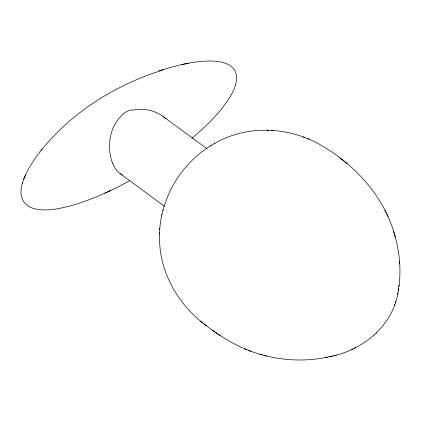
<?xml version="1.0" encoding="UTF-8"?>
<svg xmlns="http://www.w3.org/2000/svg" width="421" height="421" viewBox="0 0 421 421"><rect width="100%" height="100%" fill="white"/><g stroke="black" fill="none" stroke-linecap="round" stroke-linejoin="round"><path stroke-width="0.63" d="M211.11 145.529C177.751 165.753 156.738 205.074 159.717 244.133C161.696 275.118 178.667 304.02 202.88 323.023M159.501 233.965L159.57 232.781M159.754 229.508L159.817 228.398M398.919 286.564C401.276 269.329 399.492 251.653 394.656 234.992M398.64 288.369C394.956 324.323 363.239 350.698 329.054 356.824M399.14 285.012L398.161 291.2M397.55 294.321L397.808 293.037M161.79 215.173L161.996 214.342M162.853 210.779L163.038 210.026M38.001 154.233C28.47 167.484 7.973 198.88 32.917 208.321C45.647 211.879 59.077 208.784 71.533 205.564C91.873 199.775 111.17 190.813 129.694 180.72M22.302 183.756L22.539 182.825M395.308 302.51L395.645 301.536M394.356 305.346L394.656 304.488M25.544 174.852L23.655 179.446M38.753 154.097L40.116 151.892M41.279 150.297C71.196 112.923 113.859 85.989 159.154 71.228M39.821 151.834L41.974 149.023M374.158 335.153L374.643 334.716M376.374 333.1L376.763 332.748M191.855 138.398C206.953 125.411 221.925 111.428 231.75 93.872C235.734 86.437 239.438 76.059 233.523 68.602C227.477 61.782 217.525 61.098 208.995 61.008C192.065 61.377 175.478 65.671 159.433 70.828M123.079 114.407C109.113 125.99 106.408 147.566 112.796 163.869M214.257 143.682C246.853 124.479 289.174 126.474 321.418 145.424C356.124 165.642 385.194 197.749 395.335 237.286M210.437 145.934L214.999 143.235M351.435 349.514L352.856 348.841M354.493 348.056L355.813 347.436M104.924 193.134L110.728 190.445L109.765 190.892M158.954 70.991L162.985 69.665M160.327 70.902L162.085 70.412M333.069 355.856C310.545 361.634 286.543 361.271 264.088 355.356M334.663 355.429L336.558 354.935M131.684 110.376C142.514 107.671 154.575 110.065 163.49 116.796L207.132 148.813M325.359 357.613L327.475 357.15M188.408 63.229L181.462 64.66M266.977 130.126L268.677 130.205M271.319 130.321L273.066 130.399M200.649 321.249C218.92 336.105 239.444 348.877 262.409 354.903M259.915 354.235L266.54 356.013M303.246 136.978L304.899 137.635M307.33 138.593L308.998 139.256M244.554 348.73L246.922 349.672M248.622 350.335L250.963 351.267M122.506 174.978C118.843 173.236 116.033 170.079 114.107 166.563M212.368 330.175L215.994 332.701M216.315 332.911L219.936 335.432M119.985 173.473L164.553 206.385M347.046 163.58L339.794 157.891M204.117 323.981L206.353 325.754M163.49 116.796L165.827 118.796M386.767 214.089L387.852 216.368M384.936 210.268L386.041 212.594M393.503 231.082L394.198 233.445M399.54 261.525L399.718 263.572M122.79 114.044A25.997 25.107 20.8 0 1 131.51 109.807M114.159 166.458A29.112 15.409 89.3 0 1 112.86 163.774"/></g></svg>
